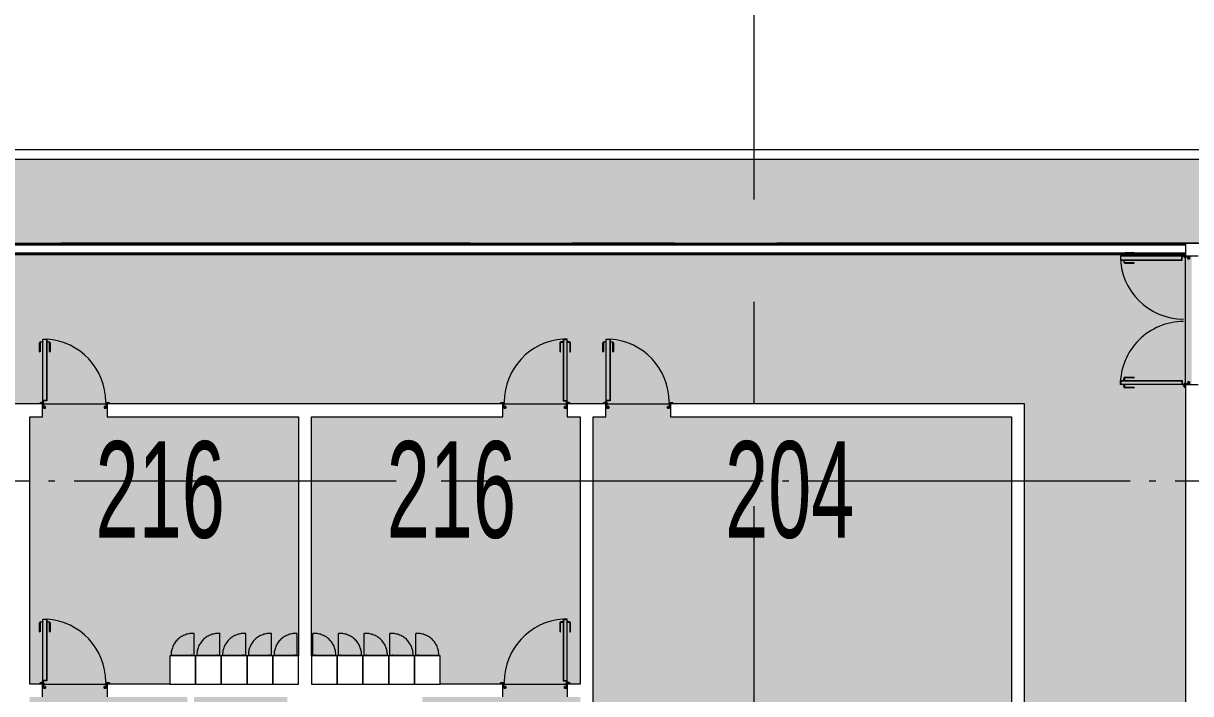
# Model space of a CAD drawing. Header units: metres. Extents: x -201 to 705, y -63 to 42.
# Drawn here: x 400.07 to 418.21, y -3.3 to 7.11 of the extents above; entities that cross this region are included whole.
import ezdxf

# ---------------------------------------------------------------- set-up
doc = ezdxf.new("R2010")
doc.units = ezdxf.units.M
for name, pattern in [('Dash', [3, 1.5, -1.5]), ('Grid Line', [11.1125, 6.35, -1.5875, 1.5875, -1.5875]), ('HAT AKSI', [5.6, 5, -0.3, 0, -0.3])]:
    doc.linetypes.add(name, pattern=pattern)
for name, color, linetype, lineweight in [('A-----NPP', 7, 'Continuous', 9), ('A-DETLGEM', 7, 'Continuous', 9), ('A_AREA', 7, 'Continuous', 9), ('A_DOOR', 7, 'Continuous', 9), ('A_FURNITURE', 7, 'Continuous', 9), ('A_GRID', 7, 'Continuous', 9), ('A_HATCH', 7, 'Continuous', 9), ('A_RC', 7, 'Continuous', 9), ('A_TEXT_40', 7, 'Continuous', 9), ('A_WALL', 7, 'Continuous', 9), ('G-PLANOTM', 7, 'Continuous', 9)]:
    doc.layers.add(name, color=color, linetype=linetype, lineweight=lineweight)
doc.styles.add('Arial Narrow_2', font='ARIALN.TTF', dxfattribs={"width": 0.7, "height": 1.5})

# ---------------------------------------------------------------- blocks, each defined once
blk = doc.blocks.new('IC-TKN-M7-S22-000-10-A1-32-K-T-6C-200_rvt-2-_7_76 _10_76_ BİLET HOLÜ _FFL__ANAHTAR PLAN')
at = {"layer": 'A_HATCH', "true_color": 0x787878}
h = blk.add_hatch(dxfattribs=at)
h.set_pattern_fill('FP_3', color=8, style=0, pattern_type=2)
h.set_pattern_definition([(45, (0, 0), (-0.442274, 0.442274), []), (45, (0.4423, 0), (-0.442274, 0.442274), [0.31274, -0.15637])])
h.paths.add_polyline_path([(-24.429, 3.7), (5.2, 3.7), (5.2, 5), (-55.75, 5), (-55.75, 3.7), (-31.361, 3.7)])
at = {"layer": 'A-----NPP'}
blk.add_line((6.65, 5.15), (-55.669, 5.15), dxfattribs=at)
at = {"layer": 'A_WALL', "lineweight": 18}
for p, q in [((5.2, 5), (-55.75, 5)), ((-55.75, 3.7), (5.2, 3.7))]:
    blk.add_line(p, q, dxfattribs=at)
blk = doc.blocks.new('C1030_70_YK1 100x220cm - YK1 100x220cm-1940403-_7_76 _10_76_ BİLET HOLÜ _FFL__ANAHTAR PLAN')
at = {"layer": 'A-DETLGEM'}
for p, q in [((-0.499, 1.107), (-0.434, 1.107)), ((-0.499, 0.139), (-0.499, 1.107)), ((-0.438, 1.103), (-0.495, 1.103)), ((-0.495, 0.153), (-0.495, 1.103)), ((-0.438, 1.103), (-0.438, 0.153)), ((-0.434, 1.107), (-0.434, 0.621)), ((-0.55, 0.913), (-0.55, 1.048)), ((-0.54, 1.048), (-0.54, 0.913)), ((-0.53, 1.068), (-0.5, 1.068)), ((-0.5, 1.058), (-0.53, 1.058)), ((-0.435, 1.068), (-0.405, 1.068)), ((-0.405, 1.058), (-0.435, 1.058)), ((-0.395, 0.913), (-0.395, 1.048)), ((-0.385, 1.048), (-0.385, 0.913)), ((-0.434, 0.621), (-0.434, 0.149)), ((-0.491, 0.139), (-0.499, 0.139)), ((-0.438, 0.153), (-0.495, 0.153)), ((-0.491, 0.149), (-0.491, 0.139)), ((-0.434, 0.149), (-0.491, 0.149))]:
    blk.add_line(p, q, dxfattribs=at)
for radius in [0.008, 0.006]:
    blk.add_circle((-0.5, 0.13), radius, dxfattribs=at)
for centre, radius, start, end in [((-0.53, 1.048), 0.02, 90, 180), ((-0.545, 0.913), 0.005, 180, 0), ((-0.53, 1.048), 0.01, 90, 180), ((-0.405, 1.048), 0.02, 0, 90), ((-0.405, 1.048), 0.01, 0, 90), ((-0.39, 0.913), 0.005, 180, 0)]:
    blk.add_arc(centre, radius, start, end, dxfattribs=at)
at = {"layer": 'A_DOOR'}
for p, q in [((-0.483, 0.118), (-0.538, 0.118)), ((-0.538, 0.118), (-0.538, 0.1)), ((-0.536, 0.1), (-0.536, 0.116)), ((-0.536, 0.116), (-0.485, 0.116)), ((-0.485, 0.095), (-0.487, 0.093)), ((-0.487, 0.093), (-0.487, 0.062)), ((-0.487, 0.062), (-0.485, 0.06)), ((-0.485, 0.116), (-0.485, 0.095)), ((-0.485, 0.092), (-0.483, 0.094)), ((-0.485, 0.063), (-0.485, 0.092)), ((-0.483, 0.061), (-0.485, 0.063)), ((-0.485, 0.06), (-0.485, 0.049)), ((-0.485, 0.049), (-0.465, 0.049)), ((-0.483, 0.045), (-0.485, 0.045)), ((-0.485, 0.045), (-0.485, 0.037)), ((-0.485, 0.037), (-0.457, 0.037)), ((-0.483, 0.094), (-0.483, 0.118)), ((-0.483, 0.051), (-0.483, 0.061)), ((-0.467, 0.051), (-0.483, 0.051)), ((-0.483, 0.039), (-0.483, 0.045)), ((-0.459, 0.039), (-0.483, 0.039)), ((-0.457, 0.061), (-0.467, 0.061)), ((-0.467, 0.061), (-0.467, 0.051)), ((-0.465, 0.049), (-0.465, 0.059)), ((-0.465, 0.059), (-0.459, 0.059)), ((-0.459, 0.059), (-0.459, 0.039)), ((-0.457, 0.037), (-0.457, 0.061)), ((0.467, 0.061), (0.457, 0.061)), ((0.457, 0.061), (0.457, 0.037)), ((0.457, 0.037), (0.485, 0.037)), ((0.459, 0.039), (0.459, 0.059)), ((0.459, 0.059), (0.465, 0.059)), ((0.483, 0.039), (0.459, 0.039)), ((0.465, 0.059), (0.465, 0.049)), ((0.465, 0.049), (0.485, 0.049)), ((0.467, 0.051), (0.467, 0.061)), ((0.483, 0.051), (0.467, 0.051)), ((0.538, 0.118), (0.483, 0.118)), ((0.483, 0.118), (0.483, 0.094)), ((0.483, 0.094), (0.485, 0.092)), ((0.485, 0.063), (0.483, 0.061)), ((0.483, 0.061), (0.483, 0.051)), ((0.485, 0.045), (0.483, 0.045)), ((0.483, 0.045), (0.483, 0.039)), ((0.485, 0.095), (0.485, 0.116)), ((0.485, 0.116), (0.536, 0.116)), ((0.487, 0.093), (0.485, 0.095)), ((0.485, 0.092), (0.485, 0.063)), ((0.485, 0.06), (0.487, 0.062)), ((0.485, 0.049), (0.485, 0.06)), ((0.485, 0.037), (0.485, 0.045)), ((0.487, 0.062), (0.487, 0.093)), ((0.536, 0.116), (0.536, 0.1)), ((0.538, 0.1), (0.538, 0.118))]:
    blk.add_line(p, q, dxfattribs=at)
blk.add_arc((-0.5, 0.13), 0.98, 360, 86.1575, dxfattribs=at)
blk = doc.blocks.new('D2030_10_U Kanal Ekipmanı - U Kanal Ekipmanı-3839475-_7_76 _10_76_ BİLET HOLÜ _FFL__ANAHTAR PLAN')
at = {"layer": 'G-PLANOTM'}
for p, q in [((-0.155, 0), (-0.155, 37.95)), ((-0.15, 0), (-0.15, 37.95)), ((-0.03, 0), (-0.03, 37.95)), ((-0.025, 37.95), (-0.025, 0)), ((0, 0), (0, 37.95))]:
    blk.add_line(p, q, dxfattribs=at)
blk = doc.blocks.new('C1030_70_YK1 100x220cm - YK1 100x220cm-V156-_7_76 _10_76_ BİLET HOLÜ _FFL__ANAHTAR PLAN')
at = {"layer": 'A-DETLGEM'}
for p, q in [((-0.499, 1.107), (-0.434, 1.107)), ((-0.499, 0.139), (-0.499, 1.107)), ((-0.438, 1.103), (-0.495, 1.103)), ((-0.495, 0.153), (-0.495, 1.103)), ((-0.438, 1.103), (-0.438, 0.153)), ((-0.434, 1.107), (-0.434, 0.621)), ((-0.55, 0.913), (-0.55, 1.048)), ((-0.54, 1.048), (-0.54, 0.913)), ((-0.53, 1.068), (-0.5, 1.068)), ((-0.5, 1.058), (-0.53, 1.058)), ((-0.435, 1.068), (-0.405, 1.068)), ((-0.405, 1.058), (-0.435, 1.058)), ((-0.395, 0.913), (-0.395, 1.048)), ((-0.385, 1.048), (-0.385, 0.913)), ((-0.434, 0.621), (-0.434, 0.149)), ((-0.491, 0.139), (-0.499, 0.139)), ((-0.438, 0.153), (-0.495, 0.153)), ((-0.491, 0.149), (-0.491, 0.139)), ((-0.434, 0.149), (-0.491, 0.149))]:
    blk.add_line(p, q, dxfattribs=at)
for radius in [0.008, 0.006]:
    blk.add_circle((-0.5, 0.13), radius, dxfattribs=at)
for centre, radius, start, end in [((-0.53, 1.048), 0.02, 90, 180), ((-0.545, 0.913), 0.005, 180, 0), ((-0.53, 1.048), 0.01, 90, 180), ((-0.405, 1.048), 0.02, 0, 90), ((-0.405, 1.048), 0.01, 0, 90), ((-0.39, 0.913), 0.005, 180, 0)]:
    blk.add_arc(centre, radius, start, end, dxfattribs=at)
at = {"layer": 'A_DOOR'}
for p, q in [((-0.483, 0.118), (-0.538, 0.118)), ((-0.538, 0.118), (-0.538, 0.1)), ((-0.538, 0.1), (-0.538, 0.118)), ((-0.538, 0.118), (-0.483, 0.118)), ((-0.536, 0.1), (-0.536, 0.116)), ((-0.536, 0.116), (-0.485, 0.116)), ((-0.485, 0.116), (-0.536, 0.116)), ((-0.536, 0.116), (-0.536, 0.1)), ((-0.485, 0.095), (-0.487, 0.093)), ((-0.487, 0.093), (-0.485, 0.095)), ((-0.487, 0.093), (-0.487, 0.062)), ((-0.487, 0.062), (-0.487, 0.093)), ((-0.487, 0.062), (-0.485, 0.06)), ((-0.485, 0.06), (-0.487, 0.062)), ((-0.485, 0.116), (-0.485, 0.095)), ((-0.485, 0.095), (-0.485, 0.116)), ((-0.485, 0.092), (-0.483, 0.094)), ((-0.483, 0.094), (-0.485, 0.092)), ((-0.485, 0.063), (-0.485, 0.092)), ((-0.485, 0.092), (-0.485, 0.063)), ((-0.483, 0.061), (-0.485, 0.063)), ((-0.485, 0.063), (-0.483, 0.061)), ((-0.485, 0.06), (-0.485, 0.049)), ((-0.485, 0.049), (-0.485, 0.06)), ((-0.485, 0.049), (-0.465, 0.049)), ((-0.465, 0.049), (-0.485, 0.049)), ((-0.483, 0.045), (-0.485, 0.045)), ((-0.485, 0.045), (-0.485, 0.037)), ((-0.485, 0.037), (-0.485, 0.045)), ((-0.485, 0.045), (-0.483, 0.045)), ((-0.485, 0.037), (-0.457, 0.037)), ((-0.457, 0.037), (-0.485, 0.037)), ((-0.483, 0.094), (-0.483, 0.118)), ((-0.483, 0.118), (-0.483, 0.094)), ((-0.483, 0.051), (-0.483, 0.061)), ((-0.483, 0.061), (-0.483, 0.051)), ((-0.467, 0.051), (-0.483, 0.051)), ((-0.483, 0.051), (-0.467, 0.051)), ((-0.483, 0.039), (-0.483, 0.045)), ((-0.483, 0.045), (-0.483, 0.039)), ((-0.459, 0.039), (-0.483, 0.039)), ((-0.483, 0.039), (-0.459, 0.039)), ((-0.457, 0.061), (-0.467, 0.061)), ((-0.467, 0.061), (-0.467, 0.051)), ((-0.467, 0.051), (-0.467, 0.061)), ((-0.467, 0.061), (-0.457, 0.061)), ((-0.465, 0.049), (-0.465, 0.059)), ((-0.465, 0.059), (-0.459, 0.059)), ((-0.459, 0.059), (-0.465, 0.059)), ((-0.465, 0.059), (-0.465, 0.049)), ((-0.459, 0.059), (-0.459, 0.039)), ((-0.459, 0.039), (-0.459, 0.059)), ((-0.457, 0.037), (-0.457, 0.061)), ((-0.457, 0.061), (-0.457, 0.037)), ((0.467, 0.061), (0.457, 0.061)), ((0.457, 0.061), (0.457, 0.037)), ((0.457, 0.037), (0.457, 0.061)), ((0.457, 0.061), (0.467, 0.061)), ((0.457, 0.037), (0.485, 0.037)), ((0.485, 0.037), (0.457, 0.037)), ((0.459, 0.039), (0.459, 0.059)), ((0.459, 0.059), (0.465, 0.059)), ((0.465, 0.059), (0.459, 0.059)), ((0.459, 0.059), (0.459, 0.039)), ((0.483, 0.039), (0.459, 0.039)), ((0.459, 0.039), (0.483, 0.039)), ((0.465, 0.059), (0.465, 0.049)), ((0.465, 0.049), (0.465, 0.059)), ((0.465, 0.049), (0.485, 0.049)), ((0.485, 0.049), (0.465, 0.049)), ((0.467, 0.051), (0.467, 0.061)), ((0.467, 0.061), (0.467, 0.051)), ((0.483, 0.051), (0.467, 0.051)), ((0.467, 0.051), (0.483, 0.051)), ((0.538, 0.118), (0.483, 0.118)), ((0.483, 0.118), (0.483, 0.094)), ((0.483, 0.094), (0.483, 0.118)), ((0.483, 0.118), (0.538, 0.118)), ((0.483, 0.094), (0.485, 0.092)), ((0.485, 0.092), (0.483, 0.094)), ((0.485, 0.063), (0.483, 0.061)), ((0.483, 0.061), (0.485, 0.063)), ((0.483, 0.061), (0.483, 0.051)), ((0.483, 0.051), (0.483, 0.061)), ((0.485, 0.045), (0.483, 0.045)), ((0.483, 0.045), (0.483, 0.039)), ((0.483, 0.039), (0.483, 0.045)), ((0.483, 0.045), (0.485, 0.045)), ((0.485, 0.095), (0.485, 0.116)), ((0.485, 0.116), (0.536, 0.116)), ((0.536, 0.116), (0.485, 0.116)), ((0.485, 0.116), (0.485, 0.095)), ((0.487, 0.093), (0.485, 0.095)), ((0.485, 0.095), (0.487, 0.093)), ((0.485, 0.092), (0.485, 0.063)), ((0.485, 0.063), (0.485, 0.092)), ((0.485, 0.06), (0.487, 0.062)), ((0.487, 0.062), (0.485, 0.06)), ((0.485, 0.049), (0.485, 0.06)), ((0.485, 0.06), (0.485, 0.049)), ((0.485, 0.037), (0.485, 0.045)), ((0.485, 0.045), (0.485, 0.037)), ((0.487, 0.062), (0.487, 0.093)), ((0.487, 0.093), (0.487, 0.062)), ((0.536, 0.116), (0.536, 0.1)), ((0.536, 0.1), (0.536, 0.116)), ((0.538, 0.1), (0.538, 0.118)), ((0.538, 0.118), (0.538, 0.1))]:
    blk.add_line(p, q, dxfattribs=at)
blk.add_arc((-0.5, 0.13), 0.98, 360, 86.1575, dxfattribs=at)
blk = doc.blocks.new('C1030_70_YK1 100x220cm - YK1 100x220cm-V155-_7_76 _10_76_ BİLET HOLÜ _FFL__ANAHTAR PLAN')
at = {"layer": 'A-DETLGEM'}
for p, q in [((0.499, 1.107), (0.434, 1.107)), ((0.434, 1.107), (0.434, 0.621)), ((0.438, 1.103), (0.495, 1.103)), ((0.438, 1.103), (0.438, 0.153)), ((0.495, 0.153), (0.495, 1.103)), ((0.499, 0.139), (0.499, 1.107)), ((0.385, 1.048), (0.385, 0.913)), ((0.395, 0.913), (0.395, 1.048)), ((0.435, 1.068), (0.405, 1.068)), ((0.405, 1.058), (0.435, 1.058)), ((0.53, 1.068), (0.5, 1.068)), ((0.5, 1.058), (0.53, 1.058)), ((0.54, 1.048), (0.54, 0.913)), ((0.55, 0.913), (0.55, 1.048)), ((0.434, 0.621), (0.434, 0.149)), ((0.434, 0.149), (0.491, 0.149)), ((0.438, 0.153), (0.495, 0.153)), ((0.491, 0.149), (0.491, 0.139)), ((0.491, 0.139), (0.499, 0.139))]:
    blk.add_line(p, q, dxfattribs=at)
for radius in [0.008, 0.006]:
    blk.add_circle((0.5, 0.13), radius, dxfattribs=at)
for centre, radius, start, end in [((0.405, 1.048), 0.02, 90, 180), ((0.39, 0.913), 0.005, 180, 360), ((0.405, 1.048), 0.01, 90, 180), ((0.53, 1.048), 0.02, 360, 90), ((0.53, 1.048), 0.01, 0, 90), ((0.545, 0.913), 0.005, 180, 0)]:
    blk.add_arc(centre, radius, start, end, dxfattribs=at)
at = {"layer": 'A_DOOR'}
for p, q in [((-0.483, 0.118), (-0.538, 0.118)), ((-0.538, 0.118), (-0.538, 0.1)), ((-0.538, 0.1), (-0.538, 0.118)), ((-0.538, 0.118), (-0.483, 0.118)), ((-0.536, 0.1), (-0.536, 0.116)), ((-0.536, 0.116), (-0.485, 0.116)), ((-0.485, 0.116), (-0.536, 0.116)), ((-0.536, 0.116), (-0.536, 0.1)), ((-0.485, 0.095), (-0.487, 0.093)), ((-0.487, 0.093), (-0.485, 0.095)), ((-0.487, 0.093), (-0.487, 0.062)), ((-0.487, 0.062), (-0.487, 0.093)), ((-0.487, 0.062), (-0.485, 0.06)), ((-0.485, 0.06), (-0.487, 0.062)), ((-0.485, 0.116), (-0.485, 0.095)), ((-0.485, 0.095), (-0.485, 0.116)), ((-0.485, 0.092), (-0.483, 0.094)), ((-0.483, 0.094), (-0.485, 0.092)), ((-0.485, 0.063), (-0.485, 0.092)), ((-0.485, 0.092), (-0.485, 0.063)), ((-0.483, 0.061), (-0.485, 0.063)), ((-0.485, 0.063), (-0.483, 0.061)), ((-0.485, 0.06), (-0.485, 0.049)), ((-0.485, 0.049), (-0.485, 0.06)), ((-0.485, 0.049), (-0.465, 0.049)), ((-0.465, 0.049), (-0.485, 0.049)), ((-0.483, 0.045), (-0.485, 0.045)), ((-0.485, 0.045), (-0.485, 0.037)), ((-0.485, 0.037), (-0.485, 0.045)), ((-0.485, 0.045), (-0.483, 0.045)), ((-0.485, 0.037), (-0.457, 0.037)), ((-0.457, 0.037), (-0.485, 0.037)), ((-0.483, 0.094), (-0.483, 0.118)), ((-0.483, 0.118), (-0.483, 0.094)), ((-0.483, 0.051), (-0.483, 0.061)), ((-0.483, 0.061), (-0.483, 0.051)), ((-0.467, 0.051), (-0.483, 0.051)), ((-0.483, 0.051), (-0.467, 0.051)), ((-0.483, 0.039), (-0.483, 0.045)), ((-0.483, 0.045), (-0.483, 0.039)), ((-0.459, 0.039), (-0.483, 0.039)), ((-0.483, 0.039), (-0.459, 0.039)), ((-0.457, 0.061), (-0.467, 0.061)), ((-0.467, 0.061), (-0.467, 0.051)), ((-0.467, 0.051), (-0.467, 0.061)), ((-0.467, 0.061), (-0.457, 0.061)), ((-0.465, 0.049), (-0.465, 0.059)), ((-0.465, 0.059), (-0.459, 0.059)), ((-0.459, 0.059), (-0.465, 0.059)), ((-0.465, 0.059), (-0.465, 0.049)), ((-0.459, 0.059), (-0.459, 0.039)), ((-0.459, 0.039), (-0.459, 0.059)), ((-0.457, 0.037), (-0.457, 0.061)), ((-0.457, 0.061), (-0.457, 0.037)), ((0.467, 0.061), (0.457, 0.061)), ((0.457, 0.061), (0.457, 0.037)), ((0.457, 0.037), (0.457, 0.061)), ((0.457, 0.061), (0.467, 0.061)), ((0.457, 0.037), (0.485, 0.037)), ((0.485, 0.037), (0.457, 0.037)), ((0.459, 0.039), (0.459, 0.059)), ((0.459, 0.059), (0.465, 0.059)), ((0.465, 0.059), (0.459, 0.059)), ((0.459, 0.059), (0.459, 0.039)), ((0.483, 0.039), (0.459, 0.039)), ((0.459, 0.039), (0.483, 0.039)), ((0.465, 0.059), (0.465, 0.049)), ((0.465, 0.049), (0.465, 0.059)), ((0.465, 0.049), (0.485, 0.049)), ((0.485, 0.049), (0.465, 0.049)), ((0.467, 0.051), (0.467, 0.061)), ((0.467, 0.061), (0.467, 0.051)), ((0.483, 0.051), (0.467, 0.051)), ((0.467, 0.051), (0.483, 0.051)), ((0.538, 0.118), (0.483, 0.118)), ((0.483, 0.118), (0.483, 0.094)), ((0.483, 0.094), (0.483, 0.118)), ((0.483, 0.118), (0.538, 0.118)), ((0.483, 0.094), (0.485, 0.092)), ((0.485, 0.092), (0.483, 0.094)), ((0.485, 0.063), (0.483, 0.061)), ((0.483, 0.061), (0.485, 0.063)), ((0.483, 0.061), (0.483, 0.051)), ((0.483, 0.051), (0.483, 0.061)), ((0.485, 0.045), (0.483, 0.045)), ((0.483, 0.045), (0.483, 0.039)), ((0.483, 0.039), (0.483, 0.045)), ((0.483, 0.045), (0.485, 0.045)), ((0.485, 0.095), (0.485, 0.116)), ((0.485, 0.116), (0.536, 0.116)), ((0.536, 0.116), (0.485, 0.116)), ((0.485, 0.116), (0.485, 0.095)), ((0.487, 0.093), (0.485, 0.095)), ((0.485, 0.095), (0.487, 0.093)), ((0.485, 0.092), (0.485, 0.063)), ((0.485, 0.063), (0.485, 0.092)), ((0.485, 0.06), (0.487, 0.062)), ((0.487, 0.062), (0.485, 0.06)), ((0.485, 0.049), (0.485, 0.06)), ((0.485, 0.06), (0.485, 0.049)), ((0.485, 0.037), (0.485, 0.045)), ((0.485, 0.045), (0.485, 0.037)), ((0.487, 0.062), (0.487, 0.093)), ((0.487, 0.093), (0.487, 0.062)), ((0.536, 0.116), (0.536, 0.1)), ((0.536, 0.1), (0.536, 0.116)), ((0.538, 0.1), (0.538, 0.118)), ((0.538, 0.118), (0.538, 0.1))]:
    blk.add_line(p, q, dxfattribs=at)
blk.add_arc((0.5, 0.13), 0.98, 94.0266, 180, dxfattribs=at)
blk = doc.blocks.new('C1090_70_Soyunma Dolabı - Soyunma Dolabı-3809018-_7_76 _10_76_ BİLET HOLÜ _FFL__ANAHTAR PLAN')
at = {"layer": 'A_FURNITURE'}
for p, q in [((0.4, 0), (0, 0)), ((0, 0), (0, -0.44)), ((0.4, -0.44), (0.4, 0)), ((0, -0.44), (0.4, -0.44)), ((0.02, -0.44), (0.02, -0.445)), ((0.02, -0.445), (0.38, -0.445)), ((0.05, -0.445), (0.053, -0.448)), ((0.05, -0.445), (0.053, -0.448)), ((0.053, -0.448), (0.068, -0.448)), ((0.053, -0.448), (0.068, -0.448)), ((0.053, -0.448), (0.068, -0.448)), ((0.053, -0.448), (0.068, -0.448)), ((0.068, -0.448), (0.07, -0.445)), ((0.068, -0.448), (0.07, -0.445)), ((0.38, -0.445), (0.38, -0.44))]:
    blk.add_line(p, q, dxfattribs=at)
at = {"layer": 'A_FURNITURE', "linetype": 'Dash'}
blk.add_line((0.02, -0.445), (0.02, -0.785), dxfattribs=at)
blk.add_arc((0.043, -0.449), 0.337, 266.0189, 0.7079, dxfattribs=at)
blk = doc.blocks.new('C1090_70_Soyunma Dolabı - Soyunma Dolabı-V162-_7_76 _10_76_ BİLET HOLÜ _FFL__ANAHTAR PLAN')
at = {"layer": 'A_FURNITURE'}
for p, q in [((0.4, 0), (0, 0)), ((0, 0), (0, -0.44)), ((0.4, -0.44), (0.4, 0)), ((0, -0.44), (0.4, -0.44)), ((0.02, -0.44), (0.02, -0.445)), ((0.02, -0.445), (0.38, -0.445)), ((0.05, -0.445), (0.053, -0.448)), ((0.05, -0.445), (0.053, -0.448)), ((0.053, -0.448), (0.068, -0.448)), ((0.053, -0.448), (0.068, -0.448)), ((0.053, -0.448), (0.068, -0.448)), ((0.053, -0.448), (0.068, -0.448)), ((0.068, -0.448), (0.07, -0.445)), ((0.068, -0.448), (0.07, -0.445)), ((0.38, -0.445), (0.38, -0.44))]:
    blk.add_line(p, q, dxfattribs=at)
at = {"layer": 'A_FURNITURE', "linetype": 'Dash'}
blk.add_line((0.02, -0.445), (0.02, -0.785), dxfattribs=at)
blk.add_arc((0.043, -0.449), 0.337, 266.0189, 0.7079, dxfattribs=at)
blk = doc.blocks.new('C1090_70_Soyunma Dolabı - Soyunma Dolabı-V163-_7_76 _10_76_ BİLET HOLÜ _FFL__ANAHTAR PLAN')
at = {"layer": 'A_FURNITURE'}
for p, q in [((0.4, 0), (0, 0)), ((0, 0), (0, -0.44)), ((0.4, -0.44), (0.4, 0)), ((0, -0.44), (0.4, -0.44)), ((0.02, -0.44), (0.02, -0.445)), ((0.02, -0.445), (0.38, -0.445)), ((0.05, -0.445), (0.052, -0.448)), ((0.05, -0.445), (0.052, -0.448)), ((0.052, -0.448), (0.068, -0.448)), ((0.052, -0.448), (0.068, -0.448)), ((0.052, -0.448), (0.068, -0.448)), ((0.052, -0.448), (0.068, -0.448)), ((0.068, -0.448), (0.07, -0.445)), ((0.068, -0.448), (0.07, -0.445)), ((0.38, -0.445), (0.38, -0.44))]:
    blk.add_line(p, q, dxfattribs=at)
at = {"layer": 'A_FURNITURE', "linetype": 'Dash'}
blk.add_line((0.02, -0.445), (0.02, -0.785), dxfattribs=at)
blk.add_arc((0.043, -0.449), 0.337, 266.0189, 0.7079, dxfattribs=at)
blk = doc.blocks.new('C1090_70_Soyunma Dolabı - Soyunma Dolabı-V164-_7_76 _10_76_ BİLET HOLÜ _FFL__ANAHTAR PLAN')
at = {"layer": 'A_FURNITURE'}
for p, q in [((0.4, 0), (0, 0)), ((0, 0), (0, -0.44)), ((0.4, -0.44), (0.4, 0)), ((0, -0.44), (0.4, -0.44)), ((0.02, -0.44), (0.02, -0.445)), ((0.02, -0.445), (0.38, -0.445)), ((0.05, -0.445), (0.053, -0.448)), ((0.05, -0.445), (0.053, -0.448)), ((0.053, -0.448), (0.068, -0.448)), ((0.053, -0.448), (0.068, -0.448)), ((0.053, -0.448), (0.068, -0.448)), ((0.053, -0.448), (0.068, -0.448)), ((0.068, -0.448), (0.07, -0.445)), ((0.068, -0.448), (0.07, -0.445)), ((0.38, -0.445), (0.38, -0.44))]:
    blk.add_line(p, q, dxfattribs=at)
at = {"layer": 'A_FURNITURE', "linetype": 'Dash'}
blk.add_line((0.02, -0.445), (0.02, -0.785), dxfattribs=at)
blk.add_arc((0.043, -0.449), 0.337, 266.0189, 0.7079, dxfattribs=at)
blk = doc.blocks.new('C1090_70_Soyunma Dolabı - Soyunma Dolabı-3809986-_7_76 _10_76_ BİLET HOLÜ _FFL__ANAHTAR PLAN')
at = {"layer": 'A_FURNITURE', "linetype": 'Dash'}
blk.add_line((0.02, 0.445), (0.02, 0.785), dxfattribs=at)
at = {"layer": 'A_FURNITURE'}
for p, q in [((0.4, 0.44), (0, 0.44)), ((0, 0.44), (0, 0)), ((0.02, 0.445), (0.02, 0.44)), ((0.38, 0.445), (0.02, 0.445)), ((0.052, 0.448), (0.05, 0.445)), ((0.052, 0.448), (0.05, 0.445)), ((0.067, 0.448), (0.052, 0.448)), ((0.067, 0.448), (0.052, 0.448)), ((0.067, 0.448), (0.052, 0.448)), ((0.067, 0.448), (0.052, 0.448)), ((0.07, 0.445), (0.067, 0.448)), ((0.07, 0.445), (0.067, 0.448)), ((0.38, 0.44), (0.38, 0.445)), ((0.4, 0), (0.4, 0.44)), ((0, 0), (0.4, 0))]:
    blk.add_line(p, q, dxfattribs=at)
at = {"layer": 'A_FURNITURE', "linetype": 'Dash'}
blk.add_arc((0.043, 0.449), 0.337, 359.2921, 93.9811, dxfattribs=at)
blk = doc.blocks.new('C1090_70_Soyunma Dolabı - Soyunma Dolabı-V165-_7_76 _10_76_ BİLET HOLÜ _FFL__ANAHTAR PLAN')
at = {"layer": 'A_FURNITURE', "linetype": 'Dash'}
blk.add_line((0.02, 0.445), (0.02, 0.785), dxfattribs=at)
at = {"layer": 'A_FURNITURE'}
for p, q in [((0.4, 0.44), (0, 0.44)), ((0, 0.44), (0, 0)), ((0.02, 0.445), (0.02, 0.44)), ((0.38, 0.445), (0.02, 0.445)), ((0.052, 0.448), (0.05, 0.445)), ((0.052, 0.448), (0.05, 0.445)), ((0.067, 0.448), (0.052, 0.448)), ((0.067, 0.448), (0.052, 0.448)), ((0.067, 0.448), (0.052, 0.448)), ((0.067, 0.448), (0.052, 0.448)), ((0.07, 0.445), (0.067, 0.448)), ((0.07, 0.445), (0.067, 0.448)), ((0.38, 0.44), (0.38, 0.445)), ((0.4, 0), (0.4, 0.44)), ((0, 0), (0.4, 0))]:
    blk.add_line(p, q, dxfattribs=at)
at = {"layer": 'A_FURNITURE', "linetype": 'Dash'}
blk.add_arc((0.043, 0.449), 0.337, 359.2921, 93.9811, dxfattribs=at)
blk = doc.blocks.new('C1090_70_Soyunma Dolabı - Soyunma Dolabı-V166-_7_76 _10_76_ BİLET HOLÜ _FFL__ANAHTAR PLAN')
at = {"layer": 'A_FURNITURE', "linetype": 'Dash'}
blk.add_line((0.02, 0.445), (0.02, 0.785), dxfattribs=at)
at = {"layer": 'A_FURNITURE'}
for p, q in [((0.4, 0.44), (0, 0.44)), ((0, 0.44), (0, 0)), ((0.02, 0.445), (0.02, 0.44)), ((0.38, 0.445), (0.02, 0.445)), ((0.052, 0.448), (0.05, 0.445)), ((0.052, 0.448), (0.05, 0.445)), ((0.067, 0.448), (0.052, 0.448)), ((0.067, 0.448), (0.052, 0.448)), ((0.067, 0.448), (0.052, 0.448)), ((0.067, 0.448), (0.052, 0.448)), ((0.07, 0.445), (0.067, 0.448)), ((0.07, 0.445), (0.067, 0.448)), ((0.38, 0.44), (0.38, 0.445)), ((0.4, 0), (0.4, 0.44)), ((0, 0), (0.4, 0))]:
    blk.add_line(p, q, dxfattribs=at)
at = {"layer": 'A_FURNITURE', "linetype": 'Dash'}
blk.add_arc((0.043, 0.449), 0.337, 359.2921, 93.9811, dxfattribs=at)
blk = doc.blocks.new('C1090_70_Soyunma Dolabı - Soyunma Dolabı-V167-_7_76 _10_76_ BİLET HOLÜ _FFL__ANAHTAR PLAN')
at = {"layer": 'A_FURNITURE', "linetype": 'Dash'}
blk.add_line((0.02, 0.445), (0.02, 0.785), dxfattribs=at)
at = {"layer": 'A_FURNITURE'}
for p, q in [((0.4, 0.44), (0, 0.44)), ((0, 0.44), (0, 0)), ((0.02, 0.445), (0.02, 0.44)), ((0.38, 0.445), (0.02, 0.445)), ((0.052, 0.448), (0.05, 0.445)), ((0.052, 0.448), (0.05, 0.445)), ((0.067, 0.448), (0.052, 0.448)), ((0.067, 0.448), (0.052, 0.448)), ((0.067, 0.448), (0.052, 0.448)), ((0.067, 0.448), (0.052, 0.448)), ((0.07, 0.445), (0.067, 0.448)), ((0.07, 0.445), (0.067, 0.448)), ((0.38, 0.44), (0.38, 0.445)), ((0.4, 0), (0.4, 0.44)), ((0, 0), (0.4, 0))]:
    blk.add_line(p, q, dxfattribs=at)
at = {"layer": 'A_FURNITURE', "linetype": 'Dash'}
blk.add_arc((0.043, 0.449), 0.337, 359.2921, 93.9811, dxfattribs=at)
blk = doc.blocks.new('C1030_70_YK2 200x220cm - YK2 200x220cm-V202-_7_76 _10_76_ BİLET HOLÜ _FFL__ANAHTAR PLAN')
at = {"layer": 'A-DETLGEM'}
for p, q in [((-0.999, 1.107), (-0.934, 1.107)), ((-0.999, 0.138), (-0.999, 1.107)), ((-0.938, 1.103), (-0.995, 1.103)), ((-0.995, 0.153), (-0.995, 1.103)), ((-0.938, 1.103), (-0.938, 0.153)), ((-0.934, 1.107), (-0.934, 0.62)), ((0.999, 1.107), (0.934, 1.107)), ((0.934, 1.107), (0.934, 0.62)), ((0.938, 1.103), (0.995, 1.103)), ((0.938, 1.103), (0.938, 0.153)), ((0.995, 0.153), (0.995, 1.103)), ((0.999, 0.138), (0.999, 1.107)), ((-1.05, 0.901), (-1.05, 1.036)), ((-1.04, 1.036), (-1.04, 0.901)), ((-1.03, 1.056), (-1, 1.056)), ((-1, 1.046), (-1.03, 1.046)), ((-0.935, 1.056), (-0.905, 1.056)), ((-0.905, 1.046), (-0.935, 1.046)), ((-0.895, 0.901), (-0.895, 1.036)), ((-0.885, 1.036), (-0.885, 0.901)), ((0.885, 1.036), (0.885, 0.901)), ((0.895, 0.901), (0.895, 1.036)), ((0.935, 1.056), (0.905, 1.056)), ((0.905, 1.046), (0.935, 1.046)), ((1.03, 1.056), (1, 1.056)), ((1, 1.046), (1.03, 1.046)), ((1.04, 1.036), (1.04, 0.901)), ((1.05, 0.901), (1.05, 1.036)), ((-0.934, 0.62), (-0.934, 0.149)), ((0.934, 0.62), (0.934, 0.149)), ((-0.991, 0.138), (-0.999, 0.138)), ((-0.938, 0.153), (-0.995, 0.153)), ((-0.991, 0.149), (-0.991, 0.138)), ((-0.934, 0.149), (-0.991, 0.149)), ((0.934, 0.149), (0.991, 0.149)), ((0.938, 0.153), (0.995, 0.153)), ((0.991, 0.149), (0.991, 0.138)), ((0.991, 0.138), (0.999, 0.138))]:
    blk.add_line(p, q, dxfattribs=at)
for centre, radius in [((-1, 0.13), 0.008), ((-1, 0.13), 0.006), ((1, 0.13), 0.008), ((1, 0.13), 0.006)]:
    blk.add_circle(centre, radius, dxfattribs=at)
for centre, radius, start, end in [((-1.03, 1.036), 0.02, 90, 180), ((-1.03, 1.036), 0.01, 90, 180), ((-0.905, 1.036), 0.02, 360, 90), ((-0.905, 1.036), 0.01, 360, 90), ((0.905, 1.036), 0.02, 90, 180), ((0.905, 1.036), 0.01, 90, 180), ((1.03, 1.036), 0.02, 0, 90), ((1.03, 1.036), 0.01, 360, 90), ((-1.045, 0.901), 0.005, 180, 0), ((-0.89, 0.901), 0.005, 180, 0), ((0.89, 0.901), 0.005, 180, 0), ((1.045, 0.901), 0.005, 180, 0)]:
    blk.add_arc(centre, radius, start, end, dxfattribs=at)
at = {"layer": 'A_DOOR'}
for p, q in [((-0.983, 0.118), (-1.038, 0.118)), ((-1.038, 0.118), (-1.038, 0.1)), ((-1.038, 0.1), (-1.038, 0.118)), ((-1.038, 0.118), (-0.983, 0.118)), ((-1.036, 0.1), (-1.036, 0.116)), ((-1.036, 0.116), (-0.985, 0.116)), ((-0.985, 0.116), (-1.036, 0.116)), ((-1.036, 0.116), (-1.036, 0.1)), ((-0.985, 0.095), (-0.987, 0.093)), ((-0.987, 0.093), (-0.985, 0.095)), ((-0.987, 0.093), (-0.987, 0.062)), ((-0.987, 0.062), (-0.987, 0.093)), ((-0.987, 0.062), (-0.985, 0.06)), ((-0.985, 0.06), (-0.987, 0.062)), ((-0.985, 0.116), (-0.985, 0.095)), ((-0.985, 0.095), (-0.985, 0.116)), ((-0.985, 0.092), (-0.983, 0.094)), ((-0.983, 0.094), (-0.985, 0.092)), ((-0.985, 0.063), (-0.985, 0.092)), ((-0.985, 0.092), (-0.985, 0.063)), ((-0.983, 0.061), (-0.985, 0.063)), ((-0.985, 0.063), (-0.983, 0.061)), ((-0.985, 0.06), (-0.985, 0.049)), ((-0.985, 0.049), (-0.985, 0.06)), ((-0.985, 0.049), (-0.965, 0.049)), ((-0.965, 0.049), (-0.985, 0.049)), ((-0.983, 0.045), (-0.985, 0.045)), ((-0.985, 0.045), (-0.985, 0.037)), ((-0.985, 0.037), (-0.985, 0.045)), ((-0.985, 0.045), (-0.983, 0.045)), ((-0.985, 0.037), (-0.957, 0.037)), ((-0.957, 0.037), (-0.985, 0.037)), ((-0.983, 0.094), (-0.983, 0.118)), ((-0.983, 0.118), (-0.983, 0.094)), ((-0.983, 0.051), (-0.983, 0.061)), ((-0.983, 0.061), (-0.983, 0.051)), ((-0.967, 0.051), (-0.983, 0.051)), ((-0.983, 0.051), (-0.967, 0.051)), ((-0.983, 0.039), (-0.983, 0.045)), ((-0.983, 0.045), (-0.983, 0.039)), ((-0.959, 0.039), (-0.983, 0.039)), ((-0.983, 0.039), (-0.959, 0.039)), ((-0.957, 0.061), (-0.967, 0.061)), ((-0.967, 0.061), (-0.967, 0.051)), ((-0.967, 0.051), (-0.967, 0.061)), ((-0.967, 0.061), (-0.957, 0.061)), ((-0.965, 0.049), (-0.965, 0.059)), ((-0.965, 0.059), (-0.959, 0.059)), ((-0.959, 0.059), (-0.965, 0.059)), ((-0.965, 0.059), (-0.965, 0.049)), ((-0.959, 0.059), (-0.959, 0.039)), ((-0.959, 0.039), (-0.959, 0.059)), ((-0.957, 0.037), (-0.957, 0.061)), ((-0.957, 0.061), (-0.957, 0.037)), ((0.967, 0.061), (0.957, 0.061)), ((0.957, 0.061), (0.957, 0.037)), ((0.957, 0.037), (0.957, 0.061)), ((0.957, 0.061), (0.967, 0.061)), ((0.957, 0.037), (0.985, 0.037)), ((0.985, 0.037), (0.957, 0.037)), ((0.959, 0.039), (0.959, 0.059)), ((0.959, 0.059), (0.965, 0.059)), ((0.965, 0.059), (0.959, 0.059)), ((0.959, 0.059), (0.959, 0.039)), ((0.983, 0.039), (0.959, 0.039)), ((0.959, 0.039), (0.983, 0.039)), ((0.965, 0.059), (0.965, 0.049)), ((0.965, 0.049), (0.965, 0.059)), ((0.965, 0.049), (0.985, 0.049)), ((0.985, 0.049), (0.965, 0.049)), ((0.967, 0.051), (0.967, 0.061)), ((0.967, 0.061), (0.967, 0.051)), ((0.983, 0.051), (0.967, 0.051)), ((0.967, 0.051), (0.983, 0.051)), ((1.038, 0.118), (0.983, 0.118)), ((0.983, 0.118), (0.983, 0.094)), ((0.983, 0.094), (0.983, 0.118)), ((0.983, 0.118), (1.038, 0.118)), ((0.983, 0.094), (0.985, 0.092)), ((0.985, 0.092), (0.983, 0.094)), ((0.985, 0.063), (0.983, 0.061)), ((0.983, 0.061), (0.985, 0.063)), ((0.983, 0.061), (0.983, 0.051)), ((0.983, 0.051), (0.983, 0.061)), ((0.985, 0.045), (0.983, 0.045)), ((0.983, 0.045), (0.983, 0.039)), ((0.983, 0.039), (0.983, 0.045)), ((0.983, 0.045), (0.985, 0.045)), ((0.985, 0.095), (0.985, 0.116)), ((0.985, 0.116), (1.036, 0.116)), ((1.036, 0.116), (0.985, 0.116)), ((0.985, 0.116), (0.985, 0.095)), ((0.987, 0.093), (0.985, 0.095)), ((0.985, 0.095), (0.987, 0.093)), ((0.985, 0.092), (0.985, 0.063)), ((0.985, 0.063), (0.985, 0.092)), ((0.985, 0.06), (0.987, 0.062)), ((0.987, 0.062), (0.985, 0.06)), ((0.985, 0.049), (0.985, 0.06)), ((0.985, 0.06), (0.985, 0.049)), ((0.985, 0.037), (0.985, 0.045)), ((0.985, 0.045), (0.985, 0.037)), ((0.987, 0.062), (0.987, 0.093)), ((0.987, 0.093), (0.987, 0.062)), ((1.036, 0.116), (1.036, 0.1)), ((1.036, 0.1), (1.036, 0.116)), ((1.038, 0.1), (1.038, 0.118)), ((1.038, 0.118), (1.038, 0.1))]:
    blk.add_line(p, q, dxfattribs=at)
for centre, start, end in [((-1, 0.13), 360, 90), ((1, 0.13), 90, 180)]:
    blk.add_arc(centre, 0.98, start, end, dxfattribs=at)

msp = doc.modelspace()

# ---------------------------------------------------------------- hatches: boundary and pattern name
at = {"layer": 'A_AREA', "true_color": 0xf5daa0}
for points in [[(416.724, -9.55), (417.924, -9.55), (417.924, -9.45), (418.124, -9.45), (418.124, 1.5), (418.224, 1.5), (418.224, 3.5), (418.124, 3.5), (418.124, 3.52), (380.174, 3.52), (380.174, 3.5), (380.074, 3.5), (380.074, 3.46), (380.074, 3.458), (380.074, 1.542), (380.074, 1.54), (380.074, 1.5), (380.174, 1.5), (380.174, 1.2), (385.774, 1.2), (385.774, 1.1), (386.774, 1.1), (386.774, 1.2), (397.074, 1.2), (397.074, 1.1), (399.074, 1.1), (399.074, 1.2), (400.374, 1.2), (400.379, 1.1), (401.374, 1.1), (401.374, 1.2), (407.524, 1.2), (407.524, 1.1), (408.524, 1.1), (408.524, 1.2), (409.124, 1.2), (409.128, 1.1), (410.124, 1.1), (410.124, 1.2), (415.624, 1.2), (415.624, -9.45), (416.724, -9.45)], [(400.374, -3.25), (401.374, -3.25), (401.374, -3.15), (402.349, -3.15), (402.349, -2.71), (404.349, -2.705), (404.349, 1), (401.374, 1), (401.374, 1.1), (400.374, 1.1), (400.374, 1), (400.174, 1), (400.174, -3.15), (400.374, -3.153)], [(407.524, -3.25), (408.524, -3.25), (408.524, -3.15), (408.724, -3.15), (408.724, 1), (408.524, 1), (408.52, 1.1), (407.524, 1.1), (407.524, 1), (404.549, 1), (404.549, -2.71), (406.549, -2.71), (406.549, -3.15), (407.524, -3.15)], [(411.728, -4.75), (415.424, -4.75), (415.424, 1), (410.124, 1), (410.124, 1.1), (409.124, 1.1), (409.124, 1), (408.924, 1), (408.924, -4.75), (411.174, -4.75)], [(406.274, -4.75), (407.917, -4.748), (407.904, -4.634), (407.902, -4.495), (407.906, -4.478), (407.916, -4.454), (407.968, -4.414), (407.977, -4.406), (408.046, -4.395), (408.139, -4.391), (408.234, -4.398), (408.274, -4.408), (408.274, -4.407), (408.29, -4.414), (408.333, -4.454), (408.348, -4.501), (408.348, -4.56), (408.339, -4.702), (408.337, -4.75), (408.724, -4.75), (408.724, -3.35), (408.524, -3.35), (408.524, -3.25), (407.524, -3.25), (407.524, -3.35), (406.274, -3.35), (406.274, -3.65), (406.224, -3.65), (406.224, -3.69), (406.224, -3.692), (406.224, -4.408), (406.224, -4.41), (406.224, -4.45), (406.274, -4.45), (406.274, -4.7)]]:
    msp.add_hatch(color=41, dxfattribs=at).paths.add_polyline_path(points)
h = msp.add_hatch(color=41, dxfattribs=at)
h.paths.add_polyline_path([(400.567, -4.75), (400.567, -4.748), (400.554, -4.634), (400.552, -4.495), (400.556, -4.478), (400.566, -4.454), (400.618, -4.414), (400.627, -4.406), (400.693, -4.395), (400.789, -4.391), (400.884, -4.398), (400.924, -4.408), (400.924, -4.407), (400.94, -4.414), (400.983, -4.454), (400.998, -4.501), (400.998, -4.561), (400.989, -4.7), (400.987, -4.75), (402.624, -4.75), (402.624, -4.45), (402.724, -4.45), (402.724, -4.75), (404.174, -4.75), (404.174, -3.35), (402.724, -3.35), (402.724, -3.65), (402.624, -3.65), (402.624, -3.35), (401.374, -3.35), (401.374, -3.25), (400.374, -3.25), (400.374, -3.35), (400.174, -3.35), (400.174, -4.75), (400.562, -4.75)])
h.paths.add_polyline_path([(404.147, -4.35), (403.553, -4.35), (403.553, -3.85), (404.153, -3.85), (404.153, -4.35)])

# ---------------------------------------------------------------- linework, layer by layer
at = {"layer": 'A_AREA', "linetype": 'Dash'}
msp.add_line((418.124, 3.545), (380.174, 3.545), dxfattribs=at)
at = {"layer": 'A_GRID', "color": 253, "linetype": 'Grid Line', "true_color": 0xaaaaaa}
for p, q in [((411.424, -28.963), (411.424, 13.652)), ((451.464, 3.7), (238.638, 3.7))]:
    msp.add_line(p, q, dxfattribs=at)
at = {"layer": 'A_GRID', "color": 21, "linetype": 'HAT AKSI', "true_color": 0xffaaaa}
msp.add_line((451.464, 0), (238.638, 0), dxfattribs=at)
at = {"layer": 'A_RC'}
for p, q in [((418.124, 3.52), (380.174, 3.52)), ((418.124, 1.5), (418.124, 3.5)), ((400.374, 1.2), (401.374, 1.2)), ((407.524, 1.2), (408.524, 1.2)), ((409.124, 1.2), (410.124, 1.2)), ((400.374, -3.15), (401.374, -3.15)), ((407.524, -3.15), (408.524, -3.15))]:
    msp.add_line(p, q, dxfattribs=at)
at = {"layer": 'A_WALL', "lineweight": 18}
for p, q in [((418.324, 3.7), (418.124, 3.7)), ((418.124, 3.7), (418.124, 3.5)), ((418.124, 3.5), (418.324, 3.5)), ((418.324, 1.5), (418.124, 1.5)), ((418.124, 1.5), (418.124, -9.45)), ((400.374, 1.2), (399.074, 1.2)), ((400.374, 1), (400.374, 1.2)), ((407.524, 1.2), (401.374, 1.2)), ((401.374, 1.2), (401.374, 1)), ((407.524, 1), (407.524, 1.2)), ((409.124, 1.2), (408.524, 1.2)), ((408.524, 1.2), (408.524, 1)), ((409.124, 1), (409.124, 1.2)), ((415.624, 1.2), (410.124, 1.2)), ((410.124, 1.2), (410.124, 1)), ((415.624, -4.75), (415.624, 1.2)), ((400.174, 1), (400.374, 1)), ((400.174, -3.15), (400.174, 1)), ((401.374, 1), (404.349, 1)), ((404.349, 1), (404.349, -2.71)), ((404.549, 1), (407.524, 1)), ((404.549, -2.71), (404.549, 1)), ((408.524, 1), (408.724, 1)), ((408.724, 1), (408.724, -3.15)), ((408.924, 1), (409.124, 1)), ((408.924, -4.75), (408.924, 1)), ((410.124, 1), (415.424, 1)), ((415.424, 1), (415.424, -4.75)), ((400.374, -3.15), (400.174, -3.15)), ((400.374, -3.35), (400.374, -3.15)), ((402.349, -3.15), (401.374, -3.15)), ((401.374, -3.15), (401.374, -3.35)), ((407.524, -3.15), (406.549, -3.15)), ((407.524, -3.35), (407.524, -3.15)), ((408.724, -3.15), (408.524, -3.15)), ((408.524, -3.15), (408.524, -3.35))]:
    msp.add_line(p, q, dxfattribs=at)

# ---------------------------------------------------------------- block references
at = {"lineweight": 5}
msp.add_blockref('IC-TKN-M7-S22-000-10-A1-32-K-T-6C-200_rvt-2-_7_76 _10_76_ BİLET HOLÜ _FFL__ANAHTAR PLAN', (434.424, 0), dxfattribs=at)
at = {"layer": 'A_DOOR', "rotation": 89.99999999999972}
msp.add_blockref('C1030_70_YK2 200x220cm - YK2 200x220cm-V202-_7_76 _10_76_ BİLET HOLÜ _FFL__ANAHTAR PLAN', (418.224, 2.5), dxfattribs=at)
at = {"layer": 'A_DOOR'}
for name, p in [('C1030_70_YK1 100x220cm - YK1 100x220cm-1940403-_7_76 _10_76_ BİLET HOLÜ _FFL__ANAHTAR PLAN', (400.874, 1.1)), ('C1030_70_YK1 100x220cm - YK1 100x220cm-V155-_7_76 _10_76_ BİLET HOLÜ _FFL__ANAHTAR PLAN', (408.024, 1.1)), ('C1030_70_YK1 100x220cm - YK1 100x220cm-V156-_7_76 _10_76_ BİLET HOLÜ _FFL__ANAHTAR PLAN', (409.624, 1.1)), ('C1030_70_YK1 100x220cm - YK1 100x220cm-V156-_7_76 _10_76_ BİLET HOLÜ _FFL__ANAHTAR PLAN', (400.874, -3.25)), ('C1030_70_YK1 100x220cm - YK1 100x220cm-V155-_7_76 _10_76_ BİLET HOLÜ _FFL__ANAHTAR PLAN', (408.024, -3.25))]:
    msp.add_blockref(name, p, dxfattribs=at)
at = {"layer": 'A_FURNITURE', "rotation": 180}
for name, p in [('C1090_70_Soyunma Dolabı - Soyunma Dolabı-3809018-_7_76 _10_76_ BİLET HOLÜ _FFL__ANAHTAR PLAN', (402.749, -3.15)), ('C1090_70_Soyunma Dolabı - Soyunma Dolabı-V162-_7_76 _10_76_ BİLET HOLÜ _FFL__ANAHTAR PLAN', (403.149, -3.15)), ('C1090_70_Soyunma Dolabı - Soyunma Dolabı-V163-_7_76 _10_76_ BİLET HOLÜ _FFL__ANAHTAR PLAN', (403.549, -3.15)), ('C1090_70_Soyunma Dolabı - Soyunma Dolabı-V163-_7_76 _10_76_ BİLET HOLÜ _FFL__ANAHTAR PLAN', (403.949, -3.15)), ('C1090_70_Soyunma Dolabı - Soyunma Dolabı-V164-_7_76 _10_76_ BİLET HOLÜ _FFL__ANAHTAR PLAN', (404.349, -3.15))]:
    msp.add_blockref(name, p, dxfattribs=at)
at = {"layer": 'A_FURNITURE'}
for name, p in [('C1090_70_Soyunma Dolabı - Soyunma Dolabı-V167-_7_76 _10_76_ BİLET HOLÜ _FFL__ANAHTAR PLAN', (404.549, -3.15)), ('C1090_70_Soyunma Dolabı - Soyunma Dolabı-V165-_7_76 _10_76_ BİLET HOLÜ _FFL__ANAHTAR PLAN', (404.949, -3.15)), ('C1090_70_Soyunma Dolabı - Soyunma Dolabı-V166-_7_76 _10_76_ BİLET HOLÜ _FFL__ANAHTAR PLAN', (405.349, -3.15)), ('C1090_70_Soyunma Dolabı - Soyunma Dolabı-V165-_7_76 _10_76_ BİLET HOLÜ _FFL__ANAHTAR PLAN', (405.749, -3.15)), ('C1090_70_Soyunma Dolabı - Soyunma Dolabı-3809986-_7_76 _10_76_ BİLET HOLÜ _FFL__ANAHTAR PLAN', (406.149, -3.15))]:
    msp.add_blockref(name, p, dxfattribs=at)
at = {"layer": 'G-PLANOTM', "rotation": 269.9999999999998}
msp.add_blockref('D2030_10_U Kanal Ekipmanı - U Kanal Ekipmanı-3839475-_7_76 _10_76_ BİLET HOLÜ _FFL__ANAHTAR PLAN', (380.174, 3.52), dxfattribs=at)

# ---------------------------------------------------------------- texts
at = {"layer": 'A_TEXT_40', "char_height": 1.5, "width": 2.44114, "attachment_point": 1, "style": 'Arial Narrow_2'}
for s, insert in [('216', (401.197, 0.621)), ('216', (405.72, 0.621)), ('204', (410.975, 0.621))]:
    msp.add_mtext(s, dxfattribs=dict(at, insert=insert))

doc.saveas('drawing.dxf')
